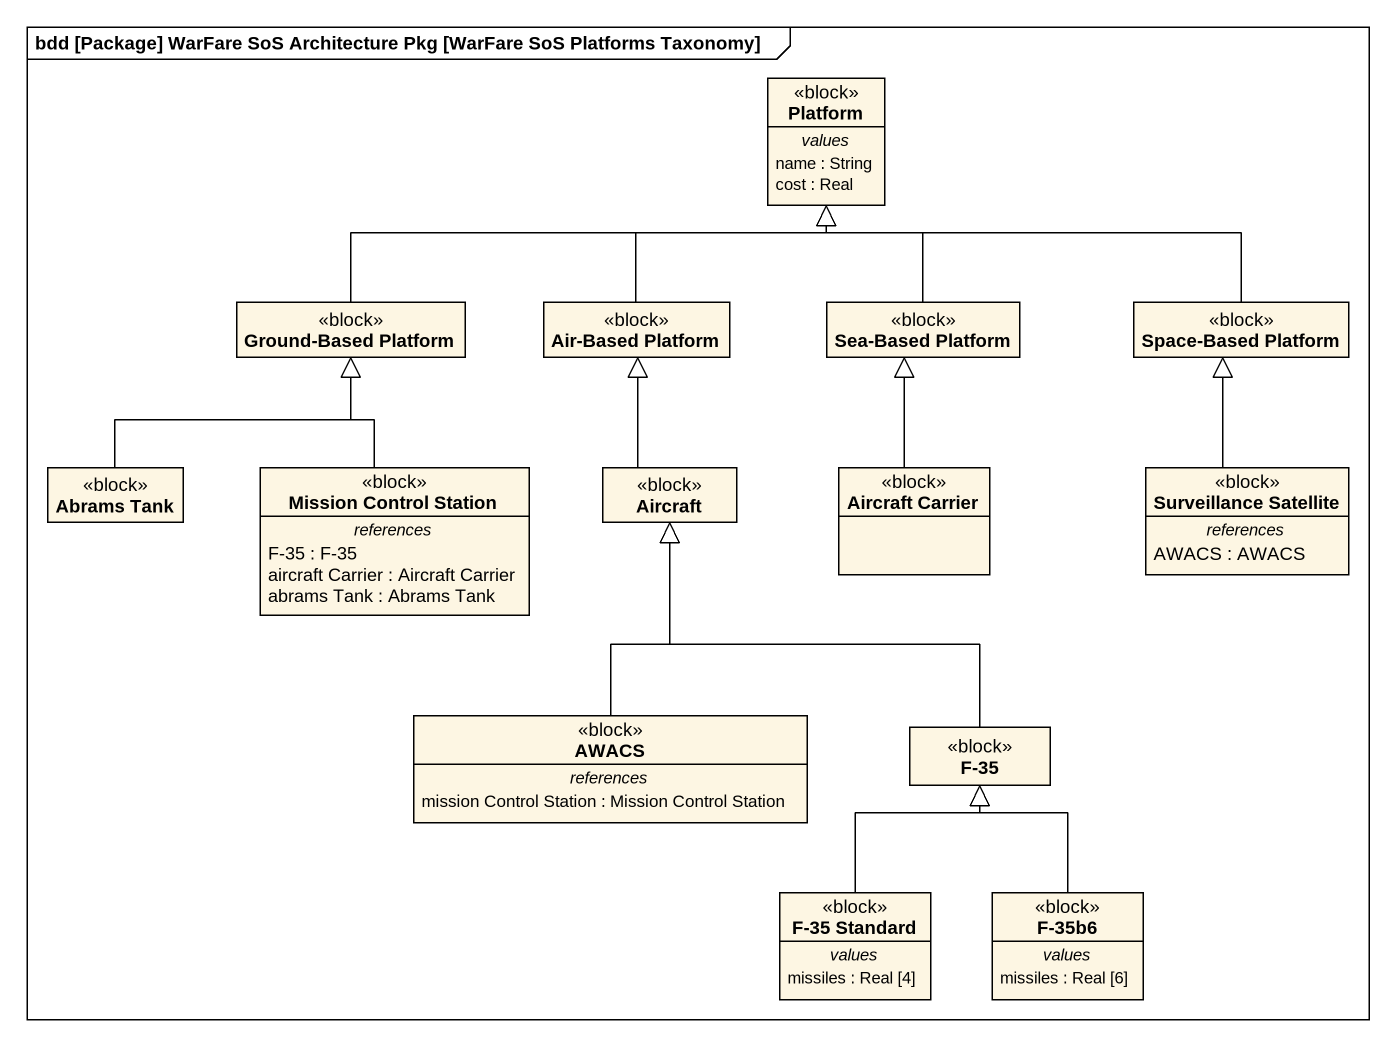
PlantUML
@startuml
mainframe bdd [Package] WarFare SoS Architecture Pkg [WarFare SoS Platforms Taxonomy]
hide circle
hide empty members
class Platform <<block>> {
  -- values --
  name : String
  cost : Real
}
class "Ground-Based Platform" as Ground_Based_Platform <<block>>
class "Air-Based Platform" as Air_Based_Platform <<block>>
class "Sea-Based Platform" as Sea_Based_Platform <<block>>
class "Space-Based Platform" as Space_Based_Platform <<block>>
class "Abrams Tank" as Abrams_Tank <<block>>
class "Mission Control Station" as Mission_Control_Station <<block>> {
  -- references --
  F-35 : F-35
  aircraft Carrier : Aircraft Carrier
  abrams Tank : Abrams Tank
}
class Aircraft <<block>>
class "Aircraft Carrier" as Aircraft_Carrier <<block>>
class "Surveillance Satellite" as Surveillance_Satellite <<block>> {
  -- references --
  AWACS : AWACS
}
class AWACS <<block>> {
  -- references --
  mission Control Station : Mission Control Station
}
class "F-35" as F_35 <<block>>
class "F-35 Standard" as F_35_Standard <<block>> {
  -- values --
  missiles : Real [4]
}
class "F-35b6" as F_35b6 <<block>> {
  -- values --
  missiles : Real [6]
}
Ground_Based_Platform -right-|> Platform
Air_Based_Platform -up-|> Platform
Sea_Based_Platform -up-|> Platform
Space_Based_Platform -left-|> Platform
Abrams_Tank -up-|> Ground_Based_Platform
Mission_Control_Station -up-|> Ground_Based_Platform
Aircraft -up-|> Air_Based_Platform
Aircraft_Carrier -up-|> Sea_Based_Platform
Surveillance_Satellite -up-|> Space_Based_Platform
AWACS -up-|> Aircraft
F_35 -up-|> Aircraft
F_35_Standard -up-|> F_35
F_35b6 -up-|> F_35
@enduml
